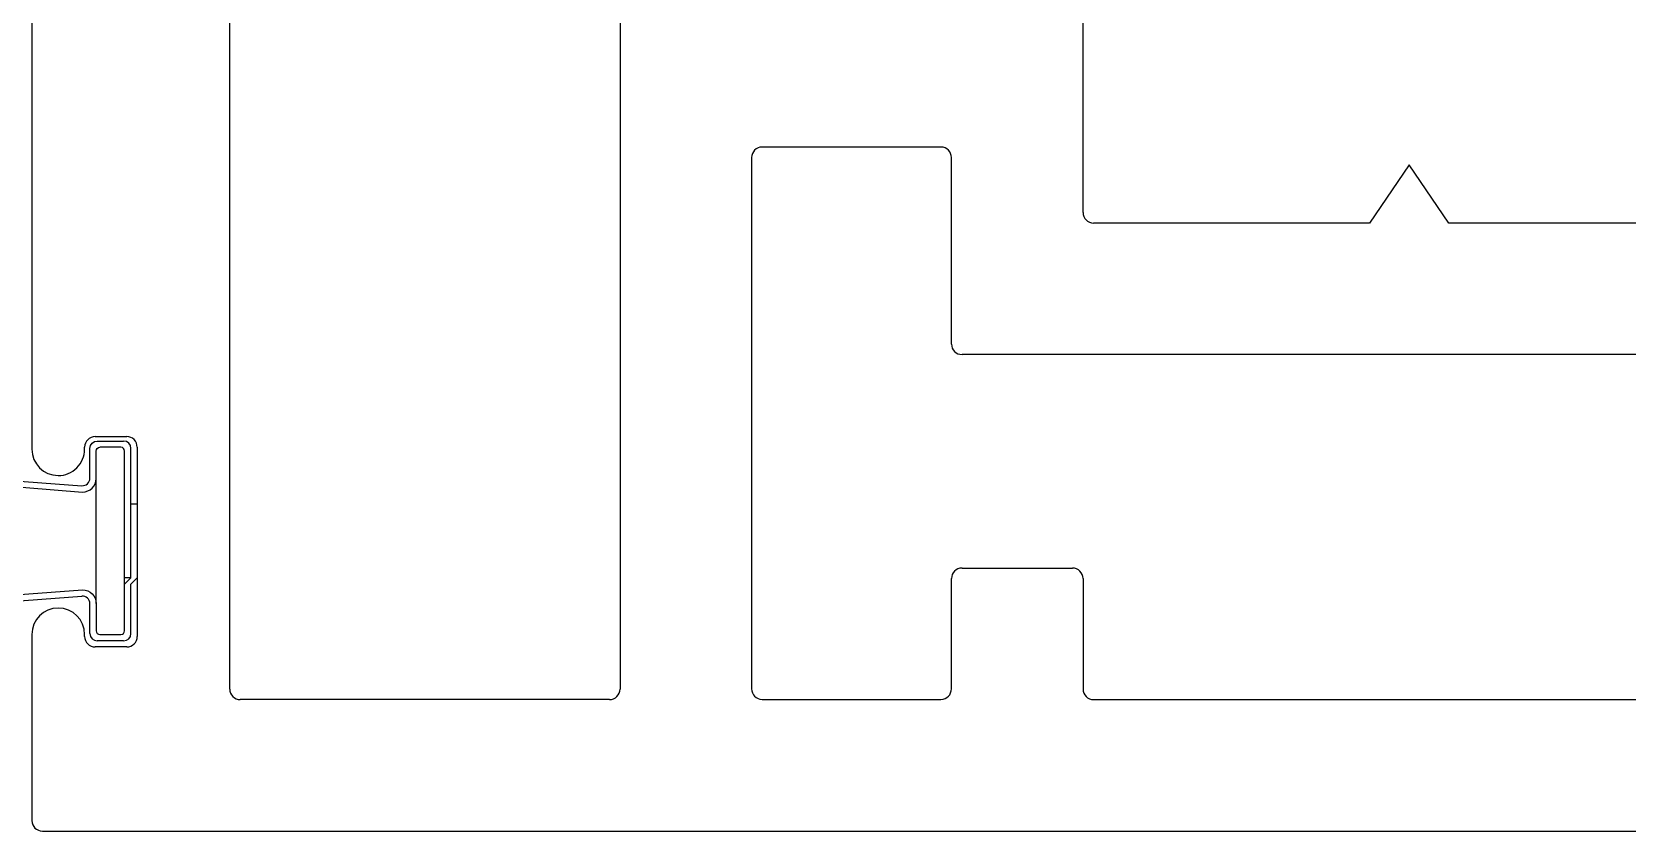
# Model space of a CAD drawing. Extents: x -22 to 360, y -93 to 44.
# Drawn here: x 5.478 to 6.995, y 18.327 to 19.087 of the extents above; entities that cross this region are included whole.
import ezdxf

# ---------------------------------------------------------------- set-up
doc = ezdxf.new("R2010")
doc.units = 0
doc.header["$MEASUREMENT"] = 0
doc.layers.get('0').update_dxf_attribs({"linetype": 'CONTINUOUS'})
doc.layers.add('VENT', color=5, linetype='CONTINUOUS')

# ---------------------------------------------------------------- blocks, each defined once
blk = doc.blocks.new('3203-1_Sash_Component')
for p, q in [((0.124, 3.064), (-0.053, 3.064)), ((1.319, 3.064), (0.3, 3.064)), ((-0.063, 3.054), (-0.063, 0.01)), ((0.149, 3.0389), (0.149, 3.039)), ((0.112, 2.9739), (0.112, 3.0039)), ((0.122, 3.0139), (0.124, 3.0139)), ((0.3, 3.0139), (0.302, 3.0139)), ((0.312, 3.0039), (0.312, 2.9739)), ((0.302, 2.9639), (0.122, 2.9639)), ((0.062, 2.515), (0.062, 2.866)), ((0.072, 2.876), (1.219, 2.876)), ((1.219, 2.5051), (0.072, 2.505)), ((0.0622, 2.37), (0.0622, 2.2)), ((0.5772, 2.38), (0.0722, 2.38)), ((0.5872, 2.2), (0.5872, 2.37)), ((0.0722, 2.19), (0.177, 2.19)), ((0.4, 2.19), (0.5772, 2.19)), ((0.187, 2.18), (0.187, 2.075)), ((0.39, 0.325), (0.39, 2.18)), ((0.177, 2.065), (0.072, 2.065)), ((0.525, 2.065), (1.207, 2.065)), ((0.062, 2.055), (0.062, 0.325)), ((0.515, 1.7927), (0.515, 2.055)), ((0.5702, 1.755), (0.515, 1.7927)), ((0.515, 1.7173), (0.5702, 1.755)), ((0.515, 1.1326), (0.515, 1.7173))]:
    blk.add_line(p, q)
for centre, radius, start, end in [((-0.053, 3.054), 0.01, 90, 180), ((0.124, 3.039), 0.025, 360, 90), ((0.3, 3.039), 0.025, 90, 180), ((0.124, 3.0389), 0.025, 270, 0), ((0.3, 3.0389), 0.025, 179.7256, 269.9995), ((0.122, 3.0039), 0.01, 90, 180), ((0.302, 3.0039), 0.01, 0, 90), ((0.122, 2.9739), 0.01, 180, 270), ((0.3021, 2.9739), 0.00993, 269.6042, 0.1639), ((0.072, 2.866), 0.01, 90, 180), ((0.072, 2.515), 0.01, 180, 270.0085), ((0.0722, 2.37), 0.01, 90, 180), ((0.5772, 2.37), 0.01, 0, 90), ((0.0722, 2.2), 0.01, 180, 270), ((0.5772, 2.2), 0.01, 270, 360), ((0.177, 2.18), 0.01, 0, 90), ((0.4, 2.18), 0.01, 90, 180), ((0.072, 2.055), 0.01, 90, 180), ((0.177, 2.075), 0.01, 270, 0), ((0.525, 2.055), 0.01, 90, 180)]:
    blk.add_arc(centre, radius, start, end)
blk = doc.blocks.new('3203_Sash_Assembly')
blk.add_blockref('3203-1_Sash_Component', (0, 0))
blk = doc.blocks.new('Q250T190')
for p, q in [((-0.063, 0.181), (-0.0525, 0.0405)), ((-0.057, 0.181), (-0.0465, 0.04)), ((0.057, 0.1719), (0.0465, 0.04)), ((0.063, 0.181), (0.0525, 0.0405)), ((0.057, 0.1798), (0.057, 0.1719)), ((-0.088, 0.033), (-0.0595, 0.033)), ((0.0595, 0.033), (0.088, 0.033)), ((-0.095, 0.001), (-0.095, 0.026)), ((-0.089, 0.0235), (-0.089, 0.0035)), ((-0.0595, 0.027), (-0.0855, 0.027)), ((-0.0595, 0.027), (0.0855, 0.027)), ((0.089, 0.0035), (0.089, 0.0235)), ((0.095, 0.026), (0.095, 0.001)), ((-0.0855, 0), (0.0855, 0)), ((-0.035, -0.006), (-0.041, 0)), ((-0.035, -0.006), (-0.035, 0)), ((-0.088, -0.006), (-0.041, -0.006)), ((-0.035, -0.012), (-0.041, -0.006)), ((-0.035, -0.006), (0.088, -0.006)), ((0.035, -0.012), (-0.035, -0.012)), ((0.035, -0.012), (0.035, -0.006))]:
    blk.add_line(p, q)
for centre, radius, start, end in [((0, 0.181), 0.063, 0, 180), ((0, 0.1804), 0.057, 359.3779, 179.3779), ((-0.088, 0.026), 0.007, 90, 180), ((-0.0595, 0.04), 0.007, 270, 4.2588), ((0.0595, 0.04), 0.013, 180, 270), ((0.0595, 0.04), 0.007, 175.7412, 270), ((-0.0855, 0.0235), 0.0035, 90, 180), ((-0.088, 0.001), 0.007, 180, 270), ((-0.0855, 0.0035), 0.0035, 180, 270), ((0.0855, 0.0035), 0.0035, 270, 0), ((0.088, 0.001), 0.007, 270, 0)]:
    blk.add_arc(centre, radius, start, end)
at = {"extrusion": (0, 0, -1)}
for centre, radius, start, end in [((0.0595, 0.04), 0.013, 180, 270.0001), ((-0.088, 0.026), 0.007, 90, 180), ((-0.0855, 0.0235), 0.0035, 90, 180)]:
    blk.add_arc(centre, radius, start, end, dxfattribs=at)

msp = doc.modelspace()

# ---------------------------------------------------------------- block references
at = {"rotation": 90.00000000000001}
msp.add_blockref('Q250T190', (5.5666, 18.6028), dxfattribs=at)
at = {"layer": 'VENT', "rotation": 90.00000000000001}
msp.add_blockref('3203_Sash_Assembly', (8.5425, 18.39), dxfattribs=at)

doc.saveas('drawing.dxf')
